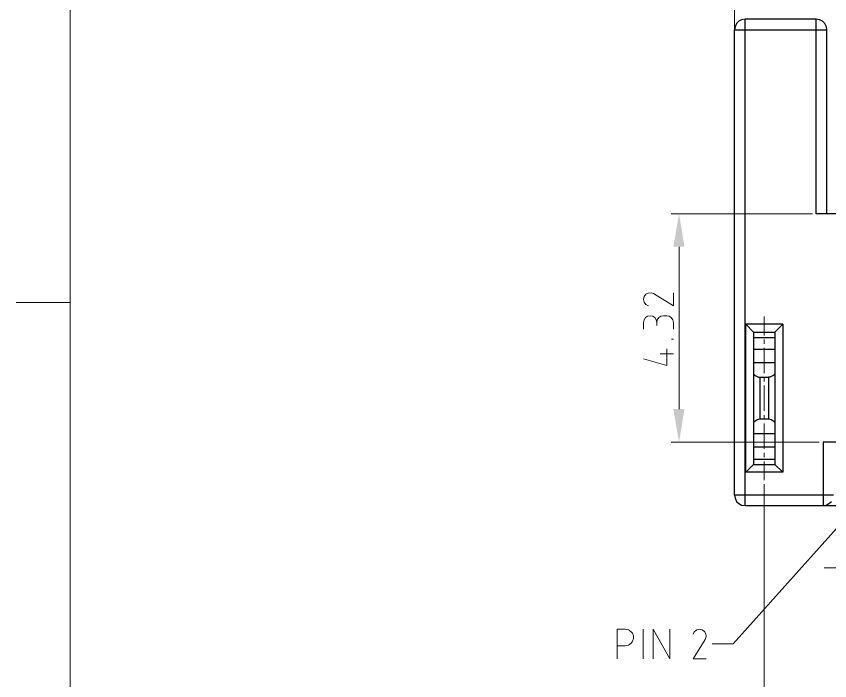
# Model space of a CAD drawing. Header units: inches. Extents: x 0 to 139, y 0 to 117.
# Drawn here: x 0.6 to 16, y 47.84 to 60.41 of the extents above; entities that cross this region are included whole.
import ezdxf

# ---------------------------------------------------------------- set-up
doc = ezdxf.new("R2010")
doc.units = ezdxf.units.IN
doc.header["$MEASUREMENT"] = 0
doc.layers.add('Color-7-Line_Weight-20', color=7, linetype='Continuous', lineweight=20)
doc.layers.add('Color-7-Line_Weight-30', color=7, linetype='Continuous', lineweight=30)

msp = doc.modelspace()

# ---------------------------------------------------------------- hatches: boundary and pattern name
at = {"layer": 'Color-7-Line_Weight-20'}
for points in [[(13.036, 56.052), (13.247, 56.052), (13.144, 56.674)], [(13.036, 52.981), (13.247, 52.981), (13.144, 52.354)]]:
    msp.add_hatch(color=256, dxfattribs=at).paths.add_polyline_path(points)

# ---------------------------------------------------------------- linework, layer by layer
at = {"layer": 'Color-7-Line_Weight-20', "linetype": 'Continuous'}
for p, q in [((14.193, 59.832), (14.193, 65.568)), ((15.669, 56.674), (12.993, 56.674)), ((13.144, 52.981), (13.144, 56.052)), ((1.622, 54.998), (0.6, 54.998)), ((14.755, 54.733), (14.755, 54.376)), ((13.036, 54.306), (13.003, 54.306)), ((14.755, 54.295), (14.755, 54.214)), ((14.755, 54.138), (14.755, 53.662)), ((12.787, 54.025), (13.036, 54.025)), ((14.755, 53.581), (14.755, 53.5)), ((14.755, 53.425), (14.755, 52.949)), ((14.755, 52.868), (14.755, 52.787)), ((14.755, 52.711), (14.755, 52.23)), ((15.793, 52.354), (12.993, 52.354)), ((14.755, 52.154), (14.755, 52.073)), ((14.755, 51.992), (14.755, 51.635)), ((16.518, 49.98), (15.891, 49.98)), ((12.468, 48.256), (12.468, 48.818))]:
    msp.add_line(p, q, dxfattribs=at)
msp.add_lwpolyline([(1.622, 1.746), (103.124, 1.746), (103.124, 72.5), (1.622, 72.5)], close=True, dxfattribs=at)
for points in [[(13.036, 55.182), (13.036, 54.933), (12.663, 55.166), (12.614, 55.182), (12.56, 55.176), (12.517, 55.155), (12.484, 55.111), (12.473, 55.057), (12.484, 55.003), (12.517, 54.96), (12.565, 54.933)], [(12.722, 54.56), (12.722, 54.619), (12.711, 54.668), (12.684, 54.711), (12.646, 54.738), (12.598, 54.744), (12.549, 54.738), (12.511, 54.711), (12.484, 54.668), (12.473, 54.619), (12.473, 54.495)], [(13.036, 54.495), (13.036, 54.619), (13.025, 54.668), (12.998, 54.711), (12.96, 54.738), (12.911, 54.744), (12.847, 54.744), (12.798, 54.738), (12.76, 54.711), (12.733, 54.668), (12.722, 54.619)], [(12.911, 54.122), (12.911, 53.808), (12.473, 53.933)], [(14.755, 46.731), (14.755, 51.559), (14.755, 45.217)], [(16.723, 51.392), (14.166, 48.537), (13.771, 48.537)], [(11.971, 48.256), (11.971, 48.818), (12.127, 48.818), (12.187, 48.802), (12.206, 48.792), (12.222, 48.78), (12.237, 48.767), (12.249, 48.754), (12.26, 48.739), (12.268, 48.723), (12.275, 48.707), (12.279, 48.691), (12.281, 48.674), (12.282, 48.657), (12.281, 48.64), (12.277, 48.623), (12.272, 48.607), (12.265, 48.591), (12.257, 48.576), (12.246, 48.561), (12.234, 48.548), (12.22, 48.536), (12.204, 48.525), (12.187, 48.515), (12.127, 48.504), (11.971, 48.504)], [(12.971, 48.818), (12.971, 48.256), (12.657, 48.818), (12.657, 48.256)], [(13.658, 48.256), (13.409, 48.256), (13.636, 48.623), (13.658, 48.677), (13.652, 48.726), (13.625, 48.775), (13.582, 48.807), (13.533, 48.818), (13.479, 48.807), (13.43, 48.769), (13.409, 48.721)]]:
    msp.add_lwpolyline(points, dxfattribs=at)
at = {"layer": 'Color-7-Line_Weight-30', "linetype": 'Continuous'}
for p, q in [((14.393, 51.154), (14.393, 60.356)), ((15.939, 56.674), (15.939, 60.156)), ((15.107, 54.587), (15.107, 51.786)), ((14.955, 54.436), (14.955, 51.932)), ((14.555, 54.333), (14.955, 54.333)), ((14.955, 54.111), (14.555, 54.111)), ((14.955, 53.857), (14.555, 53.857)), ((14.955, 52.511), (14.555, 52.511)), ((14.955, 52.262), (14.555, 52.262)), ((14.555, 52.035), (14.955, 52.035))]:
    msp.add_line(p, q, dxfattribs=at)
for points in [[(16.069, 51.354), (14.193, 51.354), (14.193, 60.156), (15.939, 60.156), (15.934, 60.215), (15.901, 60.275), (15.858, 60.318), (15.804, 60.345), (15.739, 60.356), (14.393, 60.356), (14.328, 60.345), (14.274, 60.318), (14.231, 60.275), (14.204, 60.215), (14.193, 60.156)], [(36.539, 60.356), (37.891, 60.356), (37.956, 60.345), (38.01, 60.318), (38.053, 60.275), (38.08, 60.215), (38.091, 60.156), (36.339, 60.156), (36.35, 60.215), (36.382, 60.275), (36.426, 60.318), (36.48, 60.345), (36.539, 60.356), (36.539, 56.674), (15.739, 56.674), (15.739, 60.356)], [(14.555, 54.436), (14.955, 54.436), (15.107, 54.587), (14.409, 54.587), (14.555, 54.436), (14.555, 51.932), (14.409, 51.786), (14.409, 54.587)], [(14.555, 53.646), (14.577, 53.625), (14.598, 53.608), (14.62, 53.598), (14.647, 53.587), (14.674, 53.587), (14.674, 52.787), (14.647, 52.781), (14.62, 52.776), (14.555, 52.727)], [(14.674, 53.587), (14.836, 53.587), (14.836, 52.787), (14.674, 52.787)], [(14.955, 53.646), (14.939, 53.625), (14.917, 53.608), (14.89, 53.598), (14.863, 53.587), (14.836, 53.587)], [(14.955, 52.727), (14.939, 52.743), (14.917, 52.759), (14.89, 52.776), (14.836, 52.787)], [(36.415, 52.354), (15.869, 52.354), (15.869, 51.154), (15.928, 51.164), (15.982, 51.192), (16.031, 51.235)], [(14.555, 51.932), (14.955, 51.932), (15.107, 51.786), (14.409, 51.786)], [(14.193, 51.354), (14.204, 51.294), (14.231, 51.235), (14.274, 51.192), (14.328, 51.164), (14.393, 51.154), (37.891, 51.154)]]:
    msp.add_lwpolyline(points, dxfattribs=at)

doc.saveas('drawing.dxf')
